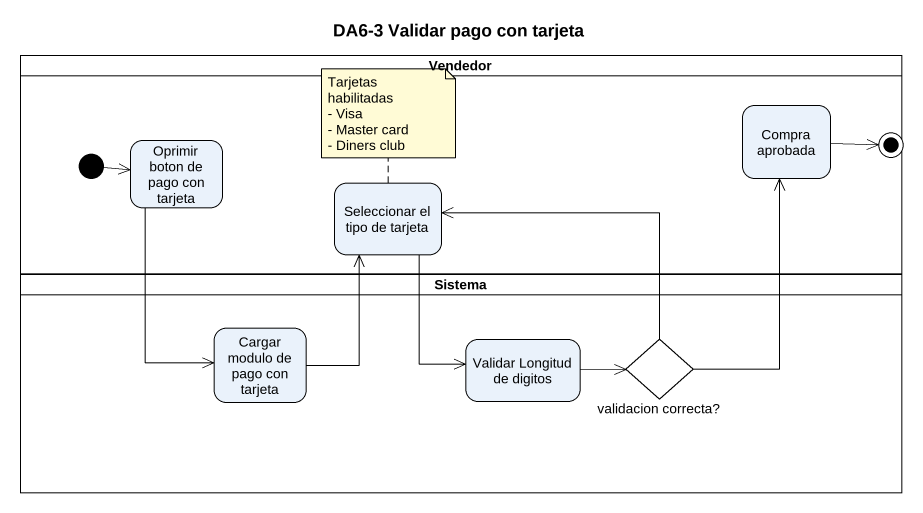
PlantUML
@startuml
title DA6-3 Validar pago con tarjeta
hide empty description
state Vendedor <<partition>> {
  state "Compra aprobada" as Compra_aprobada
  state "Oprimir boton de pago con tarjeta" as Oprimir_boton_de_pago_con
  state "Seleccionar el tipo de tarjeta" as Seleccionar_el_tipo_de
  Compra_aprobada -right-> [*]
  [*] -right-> Oprimir_boton_de_pago_con
}
state Sistema <<partition>> {
  state "Cargar modulo de pago con tarjeta" as Cargar_modulo_de_pago_con
  state "Validar Longitud de digitos" as Validar_Longitud_de_digitos
  state "validacion correcta?" as validacion_correcta <<choice>>
}
Oprimir_boton_de_pago_con --> Cargar_modulo_de_pago_con
Seleccionar_el_tipo_de --> Validar_Longitud_de_digitos
Cargar_modulo_de_pago_con -up-> Seleccionar_el_tipo_de
Validar_Longitud_de_digitos -right-> validacion_correcta
validacion_correcta -up-> Compra_aprobada
validacion_correcta -left-> Seleccionar_el_tipo_de
note top of Seleccionar_el_tipo_de
  Tarjetas habilitadas
  - Visa
  - Master card
  - Diners club
end note
@enduml
